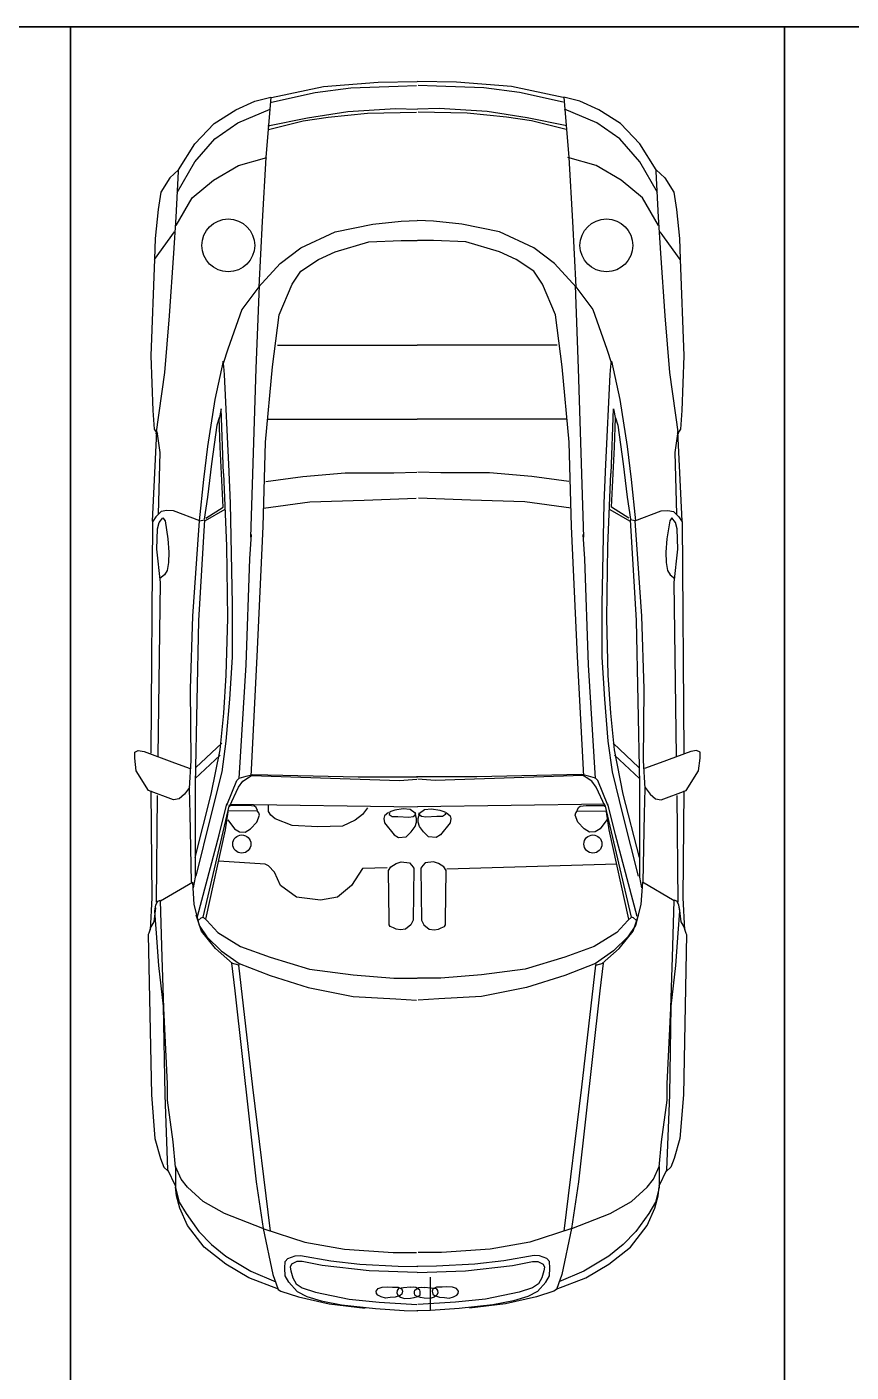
# Model space of a CAD drawing. Header units: inches. Extents: x 484217 to 497210, y -26946 to -21493.
# Drawn here: x 491465 to 491580.7, y -22547.2 to -22358.3 of the extents above; entities that cross this region are included whole.
import ezdxf

# ---------------------------------------------------------------- set-up
doc = ezdxf.new("R2010")
doc.units = ezdxf.units.IN
doc.header["$LTSCALE"] = 20
doc.header["$MEASUREMENT"] = 0
doc.layers.add('ceco.net 93', color=161, linetype='Continuous')
doc.layers.add('Parking', color=7, linetype='Continuous')

msp = doc.modelspace()

# ---------------------------------------------------------------- linework, layer by layer
at = {"layer": 'ceco.net 93'}
for p, q in [((491499.34, -22368.2), (491506.61, -22366.68)), ((491505.47, -22367.5), (491510.47, -22366.87)), ((491506.61, -22366.68), (491514.33, -22366.04)), ((491510.47, -22366.87), (491517.11, -22366.61)), ((491514.33, -22366.04), (491519.77, -22365.98)), ((491517.11, -22366.61), (491519.71, -22366.55)), ((491525.3, -22366.04), (491519.86, -22365.98)), ((491522.52, -22366.61), (491519.92, -22366.55)), ((491529.16, -22366.87), (491522.52, -22366.61)), ((491533.02, -22366.68), (491525.3, -22366.04)), ((491534.16, -22367.5), (491529.16, -22366.87)), ((491540.29, -22368.2), (491533.02, -22366.68)), ((491494.3, -22369.94), (491497, -22368.74)), ((491497, -22368.74), (491499.23, -22368.18)), ((491499.23, -22368.18), (491498.51, -22376.63)), ((491499.34, -22368.89), (491505.47, -22367.5)), ((491540.29, -22368.89), (491534.16, -22367.5)), ((491542.63, -22368.74), (491540.4, -22368.18)), ((491540.4, -22368.18), (491541.11, -22376.63)), ((491545.33, -22369.94), (491542.63, -22368.74)), ((491491.27, -22371.85), (491494.3, -22369.94)), ((491494.61, -22371.77), (491499.15, -22369.86)), ((491504.4, -22371.05), (491510.03, -22370.16)), ((491507.31, -22370.98), (491512.81, -22370.41)), ((491510.03, -22370.16), (491516.73, -22369.78)), ((491512.81, -22370.41), (491519.71, -22370.29)), ((491516.73, -22369.78), (491519.77, -22369.84)), ((491522.9, -22369.78), (491519.86, -22369.84)), ((491526.82, -22370.41), (491519.92, -22370.29)), ((491529.6, -22370.16), (491522.9, -22369.78)), ((491532.32, -22370.98), (491526.82, -22370.41)), ((491535.23, -22371.05), (491529.6, -22370.16)), ((491545.01, -22371.77), (491540.48, -22369.86)), ((491548.36, -22371.85), (491545.33, -22369.94)), ((491488.57, -22374.72), (491491.27, -22371.85)), ((491491.35, -22374), (491494.61, -22371.77)), ((491498.83, -22372.19), (491504.4, -22371.05)), ((491498.9, -22372.69), (491503.77, -22371.49)), ((491503.77, -22371.49), (491507.31, -22370.98)), ((491535.86, -22371.49), (491532.32, -22370.98)), ((491540.8, -22372.19), (491535.23, -22371.05)), ((491540.73, -22372.69), (491535.86, -22371.49)), ((491548.28, -22374), (491545.01, -22371.77)), ((491551.06, -22374.72), (491548.36, -22371.85)), ((491486.26, -22378.38), (491488.57, -22374.72)), ((491488.57, -22377.27), (491491.35, -22374)), ((491551.06, -22377.27), (491548.28, -22374)), ((491553.37, -22378.38), (491551.06, -22374.72)), ((491494.69, -22377.75), (491498.67, -22376.63)), ((491498.51, -22376.63), (491498.04, -22385.64)), ((491544.94, -22377.75), (491540.96, -22376.63)), ((491541.11, -22376.63), (491541.59, -22385.64)), ((491486.26, -22378.38), (491485.06, -22379.5)), ((491486.1, -22381.57), (491488.57, -22377.27)), ((491486.26, -22378.62), (491486.26, -22378.38)), ((491491.19, -22379.82), (491494.69, -22377.75)), ((491548.44, -22379.82), (491544.94, -22377.75)), ((491553.53, -22381.57), (491551.06, -22377.27)), ((491553.37, -22378.38), (491554.57, -22379.5)), ((491553.37, -22378.62), (491553.37, -22378.38)), ((491485.06, -22379.5), (491483.79, -22381.49)), ((491485.94, -22385), (491486.26, -22378.62)), ((491488.17, -22382.29), (491491.19, -22379.82)), ((491551.46, -22382.29), (491548.44, -22379.82)), ((491553.69, -22385), (491553.37, -22378.62)), ((491554.57, -22379.5), (491555.84, -22381.49)), ((491483.79, -22381.49), (491483.39, -22383.96)), ((491485.94, -22386.19), (491488.17, -22382.29)), ((491553.69, -22386.19), (491551.46, -22382.29)), ((491555.84, -22381.49), (491556.24, -22383.96)), ((491483.39, -22383.96), (491482.99, -22388.03)), ((491556.24, -22383.96), (491556.64, -22388.03)), ((491485.62, -22390.1), (491485.94, -22385)), ((491498.04, -22385.64), (491497.56, -22394.8)), ((491508.27, -22387.09), (491513.54, -22386.01)), ((491513.54, -22386.01), (491517.53, -22385.58)), ((491517.53, -22385.58), (491519.78, -22385.48)), ((491522.1, -22385.58), (491519.84, -22385.48)), ((491526.08, -22386.01), (491522.1, -22385.58)), ((491531.36, -22387.09), (491526.08, -22386.01)), ((491541.59, -22385.64), (491542.07, -22394.8)), ((491554.01, -22390.1), (491553.69, -22385)), ((491482.91, -22390.98), (491485.7, -22387.07)), ((491503.43, -22389.35), (491508.27, -22387.09)), ((491536.2, -22389.35), (491531.36, -22387.09)), ((491556.72, -22390.98), (491553.93, -22387.07)), ((491482.99, -22388.03), (491482.91, -22390.9)), ((491500.53, -22391.51), (491503.43, -22389.35)), ((491508.27, -22389.89), (491513.01, -22388.49)), ((491513.01, -22388.49), (491517.53, -22388.28)), ((491517.53, -22388.28), (491519.78, -22388.28)), ((491522.1, -22388.28), (491519.84, -22388.28)), ((491526.62, -22388.49), (491522.1, -22388.28)), ((491531.36, -22389.89), (491526.62, -22388.49)), ((491539.1, -22391.51), (491536.2, -22389.35)), ((491556.64, -22388.03), (491556.72, -22390.9)), ((491482.91, -22390.9), (491482.36, -22404.52)), ((491484.98, -22398.86), (491485.62, -22390.1)), ((491497.51, -22394.85), (491500.53, -22391.51)), ((491503.43, -22392.59), (491505.91, -22390.97)), ((491505.91, -22390.97), (491508.27, -22389.89)), ((491533.72, -22390.97), (491531.36, -22389.89)), ((491536.2, -22392.59), (491533.72, -22390.97)), ((491542.12, -22394.85), (491539.1, -22391.51)), ((491554.65, -22398.86), (491554.01, -22390.1)), ((491556.72, -22390.9), (491557.27, -22404.52)), ((491502.25, -22394.42), (491503.43, -22392.59)), ((491537.38, -22394.42), (491536.2, -22392.59)), ((491497.56, -22394.8), (491495.17, -22397.99)), ((491497.19, -22406.26), (491497.62, -22394.63)), ((491500.42, -22398.72), (491502.25, -22394.42)), ((491539.21, -22398.72), (491537.38, -22394.42)), ((491542.44, -22406.26), (491542.01, -22394.63)), ((491542.07, -22394.8), (491544.46, -22397.99)), ((491484.35, -22406.83), (491484.98, -22398.86)), ((491495.17, -22397.99), (491493.18, -22403.57)), ((491499.45, -22406.05), (491500.42, -22398.72)), ((491540.18, -22406.05), (491539.21, -22398.72)), ((491544.46, -22397.99), (491546.45, -22403.57)), ((491555.28, -22406.83), (491554.65, -22398.86)), ((491500.17, -22403.02), (491519.81, -22403.02)), ((491539.46, -22403.02), (491519.81, -22403.02)), ((491482.36, -22404.52), (491482.68, -22412.17)), ((491493.18, -22403.57), (491492.55, -22405.56)), ((491546.45, -22403.57), (491547.08, -22405.56)), ((491557.27, -22404.52), (491556.95, -22412.17)), ((491483.15, -22415.52), (491484.35, -22406.83)), ((491492.56, -22405.26), (491491.35, -22410.63)), ((491492.65, -22406), (491492.56, -22405.26)), ((491492.73, -22407.13), (491492.65, -22406)), ((491496.44, -22429.96), (491497.19, -22406.26)), ((491498.48, -22416.61), (491499.45, -22406.05)), ((491541.15, -22416.61), (491540.18, -22406.05)), ((491543.19, -22429.96), (491542.44, -22406.26)), ((491546.9, -22407.13), (491546.98, -22406)), ((491546.98, -22406), (491547.07, -22405.26)), ((491547.07, -22405.26), (491548.28, -22410.63)), ((491556.48, -22415.52), (491555.28, -22406.83)), ((491493.34, -22419.74), (491492.73, -22407.13)), ((491546.29, -22419.74), (491546.9, -22407.13)), ((491491.35, -22410.63), (491490.33, -22417.22)), ((491548.28, -22410.63), (491549.3, -22417.22)), ((491482.68, -22412.17), (491482.83, -22414.8)), ((491492.24, -22411.93), (491491.96, -22413.39)), ((491492.6, -22421.04), (491492.24, -22411.93)), ((491547.02, -22421.04), (491547.39, -22411.93)), ((491547.39, -22411.93), (491547.67, -22413.39)), ((491556.95, -22412.17), (491556.79, -22414.8)), ((491491.63, -22414.25), (491490.9, -22419.69)), ((491491.96, -22413.19), (491491.63, -22414.25)), ((491492.12, -22417.34), (491491.96, -22413.19)), ((491498.78, -22413.37), (491519.81, -22413.37)), ((491540.84, -22413.37), (491519.81, -22413.37)), ((491547.51, -22417.34), (491547.67, -22413.19)), ((491547.67, -22413.19), (491548, -22414.25)), ((491548, -22414.25), (491548.73, -22419.69)), ((491482.6, -22427.71), (491483.23, -22415.12)), ((491482.83, -22414.8), (491483.31, -22415.52)), ((491483.23, -22415.12), (491483.63, -22418.07)), ((491556.4, -22415.12), (491556, -22418.07)), ((491556.79, -22414.8), (491556.32, -22415.52)), ((491557.03, -22427.71), (491556.4, -22415.12)), ((491483.63, -22418.07), (491483.39, -22426.76)), ((491490.33, -22417.22), (491489.76, -22421.89)), ((491492.56, -22425.75), (491492.12, -22417.34)), ((491498.16, -22428.45), (491498.48, -22416.61)), ((491541.47, -22428.45), (491541.15, -22416.61)), ((491547.07, -22425.75), (491547.51, -22417.34)), ((491549.3, -22417.22), (491549.87, -22421.89)), ((491556, -22418.07), (491556.24, -22426.76)), ((491490.9, -22419.69), (491490.33, -22424.33)), ((491493.57, -22425.19), (491493.35, -22419.73)), ((491546.06, -22425.19), (491546.28, -22419.73)), ((491548.73, -22419.69), (491549.3, -22424.33)), ((491489.76, -22421.89), (491489.15, -22427.66)), ((491493.06, -22431.24), (491492.62, -22421.04)), ((491498.53, -22422.15), (491503.71, -22421.44)), ((491503.71, -22421.44), (491509.7, -22420.93)), ((491509.7, -22420.93), (491516.51, -22420.93)), ((491516.51, -22420.93), (491519.76, -22420.83)), ((491523.12, -22420.93), (491519.87, -22420.83)), ((491529.93, -22420.93), (491523.12, -22420.93)), ((491535.92, -22421.44), (491529.93, -22420.93)), ((491541.1, -22422.15), (491535.92, -22421.44)), ((491546.57, -22431.24), (491547.01, -22421.04)), ((491549.87, -22421.89), (491550.48, -22427.66)), ((491490.33, -22424.33), (491489.88, -22427.46)), ((491490.09, -22427.3), (491492.56, -22425.75)), ((491493.86, -22439.39), (491493.57, -22425.19)), ((491498.22, -22425.91), (491504.72, -22425)), ((491504.72, -22425), (491512.34, -22424.79)), ((491512.34, -22424.79), (491519.65, -22424.49)), ((491527.29, -22424.79), (491519.97, -22424.49)), ((491534.9, -22425), (491527.29, -22424.79)), ((491541.4, -22425.91), (491534.9, -22425)), ((491545.77, -22439.39), (491546.06, -22425.19)), ((491549.54, -22427.3), (491547.07, -22425.75)), ((491549.3, -22424.33), (491549.74, -22427.46)), ((491483.08, -22427.09), (491482.6, -22427.82)), ((491483.48, -22426.69), (491483.08, -22427.09)), ((491483.81, -22426.37), (491483.48, -22426.69)), ((491483.56, -22427.9), (491484.05, -22427.26)), ((491484.61, -22426.21), (491483.81, -22426.37)), ((491484.05, -22427.26), (491484.37, -22427.66)), ((491485.57, -22426.29), (491484.61, -22426.21)), ((491489.25, -22427.66), (491485.57, -22426.29)), ((491489.93, -22427.52), (491489.06, -22441.65)), ((491489.2, -22427.67), (491489.93, -22427.52)), ((491492.77, -22426.07), (491490, -22427.67)), ((491546.86, -22426.07), (491549.63, -22427.67)), ((491550.43, -22427.67), (491549.7, -22427.52)), ((491549.7, -22427.52), (491550.57, -22441.65)), ((491550.37, -22427.66), (491554.06, -22426.29)), ((491554.06, -22426.29), (491555.02, -22426.21)), ((491555.02, -22426.21), (491555.82, -22426.37)), ((491555.58, -22427.26), (491555.26, -22427.66)), ((491556.06, -22427.9), (491555.58, -22427.26)), ((491555.82, -22426.37), (491556.14, -22426.69)), ((491556.14, -22426.69), (491556.55, -22427.09)), ((491556.55, -22427.09), (491557.03, -22427.82)), ((491482.6, -22427.82), (491482.36, -22460.31)), ((491483.24, -22431.67), (491483.32, -22428.78)), ((491483.32, -22428.78), (491483.56, -22427.9)), ((491484.37, -22427.66), (491484.77, -22430.22)), ((491488.98, -22431.02), (491489.2, -22427.67)), ((491497.32, -22446.75), (491498.18, -22428.48)), ((491542.31, -22446.75), (491541.45, -22428.48)), ((491550.65, -22431.02), (491550.43, -22427.67)), ((491555.26, -22427.66), (491554.86, -22430.22)), ((491556.3, -22428.78), (491556.06, -22427.9)), ((491556.39, -22431.67), (491556.3, -22428.78)), ((491557.03, -22427.82), (491557.27, -22460.31)), ((491484.77, -22430.22), (491484.93, -22432.07)), ((491488.26, -22441.07), (491488.98, -22431.02)), ((491493.2, -22441.36), (491493.06, -22431.24)), ((491496.27, -22433), (491496.53, -22429.61)), ((491543.36, -22433), (491543.1, -22429.61)), ((491546.43, -22441.36), (491546.57, -22431.24)), ((491551.37, -22441.07), (491550.65, -22431.02)), ((491554.86, -22430.22), (491554.7, -22432.07)), ((491483.73, -22436.32), (491483.24, -22431.67)), ((491484.93, -22432.07), (491484.85, -22433.51)), ((491495.75, -22447.88), (491496.27, -22433)), ((491543.88, -22447.88), (491543.36, -22433)), ((491554.7, -22432.07), (491554.78, -22433.51)), ((491555.9, -22436.32), (491556.39, -22431.67)), ((491484.69, -22434.64), (491484.29, -22435.28)), ((491484.85, -22433.51), (491484.69, -22434.64)), ((491554.78, -22433.51), (491554.94, -22434.64)), ((491554.94, -22434.64), (491555.34, -22435.28)), ((491483.4, -22460.71), (491483.73, -22436.32)), ((491484.29, -22435.28), (491483.64, -22435.76)), ((491555.34, -22435.28), (491555.98, -22435.76)), ((491556.22, -22460.71), (491555.9, -22436.32)), ((491493.86, -22446.82), (491493.86, -22439.39)), ((491545.77, -22446.82), (491545.77, -22439.39)), ((491487.96, -22451.27), (491488.26, -22441.07)), ((491489.06, -22441.65), (491488.84, -22453.02)), ((491492.98, -22449.37), (491493.2, -22441.36)), ((491546.64, -22449.37), (491546.43, -22441.36)), ((491550.57, -22441.65), (491550.79, -22453.02)), ((491551.66, -22451.27), (491551.37, -22441.07)), ((491493.49, -22452.72), (491493.86, -22446.82)), ((491494.8, -22463.88), (491495.75, -22447.88)), ((491496.45, -22463.54), (491497.32, -22446.75)), ((491543.18, -22463.54), (491542.31, -22446.75)), ((491544.83, -22463.88), (491543.88, -22447.88)), ((491546.14, -22452.72), (491545.77, -22446.82)), ((491492.62, -22454.69), (491492.98, -22449.37)), ((491547.01, -22454.69), (491546.64, -22449.37)), ((491488.04, -22461.32), (491487.96, -22451.27)), ((491551.59, -22461.32), (491551.66, -22451.27)), ((491488.84, -22453.02), (491488.62, -22464.6)), ((491492.98, -22458.62), (491493.49, -22452.72)), ((491546.64, -22458.62), (491546.14, -22452.72)), ((491550.79, -22453.02), (491551.01, -22464.6)), ((491492.11, -22459.86), (491492.62, -22454.69)), ((491547.52, -22459.86), (491547.01, -22454.69)), ((491488.69, -22462.34), (491492.33, -22458.92)), ((491492.4, -22462.92), (491492.98, -22458.62)), ((491547.23, -22462.92), (491546.64, -22458.62)), ((491550.94, -22462.34), (491547.3, -22458.92)), ((491480.11, -22460.15), (491480.62, -22459.93)), ((491480.11, -22461.03), (491480.11, -22460.15)), ((491480.33, -22462.78), (491480.11, -22461.03)), ((491480.62, -22459.93), (491481.42, -22460.08)), ((491481.42, -22460.08), (491485.71, -22461.68)), ((491487.82, -22465.25), (491488.04, -22461.32)), ((491488.62, -22463.87), (491492.11, -22460.59)), ((491490.87, -22466.05), (491492.11, -22459.86)), ((491548.75, -22466.05), (491547.52, -22459.86)), ((491551.01, -22463.87), (491547.52, -22460.59)), ((491551.81, -22465.25), (491551.59, -22461.32)), ((491558.21, -22460.08), (491553.92, -22461.68)), ((491559.01, -22459.93), (491558.21, -22460.08)), ((491559.52, -22460.15), (491559.01, -22459.93)), ((491559.3, -22462.78), (491559.52, -22461.03)), ((491559.52, -22461.03), (491559.52, -22460.15)), ((491482.07, -22465.54), (491480.33, -22462.78)), ((491485.71, -22461.68), (491487.89, -22462.48)), ((491490.87, -22469.04), (491492.4, -22462.92)), ((491494.8, -22463.8), (491495.75, -22463.54)), ((491495.75, -22463.54), (491496.71, -22463.28)), ((491496.1, -22463.71), (491496.53, -22463.45)), ((491496.53, -22463.45), (491517.3, -22464.15)), ((491496.71, -22463.28), (491511.48, -22463.62)), ((491543.1, -22463.45), (491522.33, -22464.15)), ((491542.92, -22463.28), (491528.15, -22463.62)), ((491543.88, -22463.54), (491542.92, -22463.28)), ((491543.53, -22463.71), (491543.1, -22463.45)), ((491544.83, -22463.8), (491543.88, -22463.54)), ((491548.75, -22469.04), (491547.23, -22462.92)), ((491553.92, -22461.68), (491551.74, -22462.48)), ((491557.56, -22465.54), (491559.3, -22462.78)), ((491487.82, -22465.11), (491487.09, -22466.05)), ((491487.89, -22468.82), (491487.82, -22465.25)), ((491488.62, -22464.6), (491488.62, -22477.71)), ((491493.06, -22467.63), (491494.45, -22464.15)), ((491493.41, -22467.8), (491494.71, -22465.1)), ((491494.45, -22464.15), (491494.8, -22463.8)), ((491494.71, -22465.1), (491495.32, -22464.23)), ((491495.32, -22464.23), (491496.1, -22463.71)), ((491511.48, -22463.62), (491519.9, -22463.62)), ((491517.3, -22464.15), (491519.73, -22463.97)), ((491528.15, -22463.62), (491519.72, -22463.62)), ((491522.33, -22464.15), (491519.9, -22463.97)), ((491544.31, -22464.23), (491543.53, -22463.71)), ((491544.92, -22465.1), (491544.31, -22464.23)), ((491545.18, -22464.15), (491544.83, -22463.8)), ((491546.22, -22467.8), (491544.92, -22465.1)), ((491546.57, -22467.63), (491545.18, -22464.15)), ((491551.01, -22464.6), (491551.01, -22477.71)), ((491551.74, -22468.82), (491551.81, -22465.25)), ((491551.81, -22465.11), (491552.54, -22466.05)), ((491485.56, -22466.85), (491482.07, -22465.54)), ((491482.36, -22465.61), (491482.52, -22480.61)), ((491483.16, -22481.25), (491483.32, -22466.25)), ((491486.36, -22466.71), (491485.56, -22466.85)), ((491487.09, -22466.05), (491486.36, -22466.71)), ((491488.62, -22474.94), (491490.87, -22466.05)), ((491551.01, -22474.94), (491548.75, -22466.05)), ((491552.54, -22466.05), (491553.27, -22466.71)), ((491553.27, -22466.71), (491554.07, -22466.85)), ((491554.07, -22466.85), (491557.56, -22465.54)), ((491556.47, -22481.25), (491556.3, -22466.25)), ((491557.27, -22465.61), (491557.11, -22480.61)), ((491488.11, -22478.44), (491487.89, -22468.82)), ((491488.77, -22477.56), (491490.87, -22469.04)), ((491489.75, -22483.33), (491493.41, -22467.58)), ((491491.98, -22471.79), (491493.06, -22467.41)), ((491492.88, -22471.07), (491493.23, -22468.57)), ((491497.35, -22468.44), (491493.26, -22468.39)), ((491493.6, -22467.66), (491493.46, -22467.76)), ((491493.5, -22467.49), (491519.77, -22467.85)), ((491496.09, -22467.66), (491493.6, -22467.66)), ((491496.92, -22467.76), (491496.09, -22467.66)), ((491497.16, -22467.95), (491496.92, -22467.76)), ((491497.35, -22468.34), (491497.16, -22467.95)), ((491497.26, -22470), (491497.65, -22469.02)), ((491497.55, -22468.68), (491497.35, -22468.44)), ((491497.65, -22469.02), (491497.55, -22468.68)), ((491498.93, -22467.88), (491498.93, -22467.67)), ((491498.93, -22468.5), (491498.93, -22467.88)), ((491499.24, -22469.01), (491498.93, -22468.5)), ((491499.86, -22469.52), (491499.24, -22469.01)), ((491512.09, -22468.91), (491511.06, -22469.73)), ((491512.81, -22467.98), (491512.09, -22468.91)), ((491515.21, -22469.1), (491515.12, -22469.46)), ((491515.75, -22468.66), (491515.21, -22469.1)), ((491515.93, -22468.57), (491515.84, -22468.93)), ((491515.84, -22468.93), (491516.29, -22469.19)), ((491516.64, -22468.3), (491515.93, -22468.57)), ((491516.29, -22469.19), (491517.09, -22469.19)), ((491517.81, -22468.12), (491516.64, -22468.3)), ((491517.09, -22469.19), (491518.61, -22469.28)), ((491518.79, -22468.21), (491517.81, -22468.12)), ((491518.61, -22469.28), (491519.24, -22469.19)), ((491519.5, -22468.75), (491518.79, -22468.21)), ((491519.24, -22469.19), (491519.59, -22468.93)), ((491519.59, -22468.93), (491519.5, -22468.66)), ((491519.68, -22469.46), (491519.5, -22468.84)), ((491546.13, -22467.49), (491519.86, -22467.85)), ((491519.95, -22469.46), (491520.13, -22468.84)), ((491520.04, -22468.93), (491520.13, -22468.66)), ((491520.39, -22469.19), (491520.04, -22468.93)), ((491520.13, -22468.75), (491520.84, -22468.21)), ((491521.02, -22469.28), (491520.39, -22469.19)), ((491520.84, -22468.21), (491521.82, -22468.12)), ((491522.54, -22469.19), (491521.02, -22469.28)), ((491521.82, -22468.12), (491522.99, -22468.3)), ((491523.34, -22469.19), (491522.54, -22469.19)), ((491522.99, -22468.3), (491523.7, -22468.57)), ((491523.79, -22468.93), (491523.34, -22469.19)), ((491523.7, -22468.57), (491523.79, -22468.93)), ((491523.88, -22468.66), (491524.41, -22469.1)), ((491524.41, -22469.1), (491524.5, -22469.46)), ((491541.98, -22469.02), (491542.08, -22468.68)), ((491542.37, -22470), (491541.98, -22469.02)), ((491542.08, -22468.68), (491542.28, -22468.44)), ((491542.28, -22468.34), (491542.47, -22467.95)), ((491542.28, -22468.44), (491546.37, -22468.39)), ((491542.47, -22467.95), (491542.71, -22467.76)), ((491542.71, -22467.76), (491543.54, -22467.66)), ((491543.54, -22467.66), (491546.03, -22467.66)), ((491546.03, -22467.66), (491546.17, -22467.76)), ((491549.88, -22483.33), (491546.22, -22467.58)), ((491546.75, -22471.07), (491546.39, -22468.57)), ((491547.65, -22471.79), (491546.57, -22467.41)), ((491550.86, -22477.56), (491548.75, -22469.04)), ((491551.52, -22478.44), (491551.74, -22468.82)), ((491490.11, -22483.6), (491492.88, -22471.07)), ((491493.21, -22469.66), (491494.14, -22470.93)), ((491494.14, -22470.93), (491494.82, -22471.37)), ((491495.65, -22471.41), (491496.38, -22470.93)), ((491496.38, -22470.93), (491497.26, -22470)), ((491502.22, -22470.45), (491499.86, -22469.52)), ((491505.82, -22470.66), (491502.22, -22470.45)), ((491509.32, -22470.55), (491505.82, -22470.66)), ((491511.06, -22469.73), (491509.32, -22470.55)), ((491515.12, -22469.46), (491515.21, -22470.09)), ((491515.21, -22470.09), (491516.55, -22471.79)), ((491518.97, -22471.34), (491519.5, -22470.63)), ((491519.5, -22470.63), (491519.68, -22470)), ((491519.68, -22470), (491519.68, -22469.46)), ((491519.95, -22470), (491519.95, -22469.46)), ((491520.13, -22470.63), (491519.95, -22470)), ((491520.66, -22471.34), (491520.13, -22470.63)), ((491524.41, -22470.09), (491523.07, -22471.79)), ((491524.5, -22469.46), (491524.41, -22470.09)), ((491543.25, -22470.93), (491542.37, -22470)), ((491543.98, -22471.41), (491543.25, -22470.93)), ((491545.49, -22470.93), (491544.81, -22471.37)), ((491546.42, -22469.66), (491545.49, -22470.93)), ((491549.52, -22483.6), (491546.75, -22471.07)), ((491488.95, -22483.24), (491491.98, -22471.79)), ((491494.82, -22471.37), (491495.65, -22471.41)), ((491516.55, -22471.79), (491517.18, -22472.15)), ((491517.18, -22472.15), (491518.25, -22472.06)), ((491518.25, -22472.06), (491518.97, -22471.34)), ((491521.38, -22472.06), (491520.66, -22471.34)), ((491522.45, -22472.15), (491521.38, -22472.06)), ((491523.07, -22471.79), (491522.45, -22472.15)), ((491544.81, -22471.37), (491543.98, -22471.41)), ((491550.68, -22483.24), (491547.65, -22471.79)), ((491498.42, -22475.9), (491491.95, -22475.49)), ((491498.93, -22476.11), (491498.42, -22475.9)), ((491499.76, -22477.04), (491498.93, -22476.11)), ((491512.09, -22476.52), (491510.55, -22478.89)), ((491515.59, -22476.42), (491512.09, -22476.52)), ((491515.75, -22476.8), (491516.11, -22476.26)), ((491516.11, -22476.26), (491516.82, -22475.81)), ((491516.82, -22475.81), (491517.54, -22475.55)), ((491517.54, -22475.55), (491518.7, -22475.72)), ((491518.7, -22475.72), (491519.06, -22476.08)), ((491519.06, -22476.08), (491519.32, -22476.44)), ((491519.32, -22476.44), (491519.24, -22483.78)), ((491520.57, -22476.08), (491520.3, -22476.44)), ((491520.3, -22476.44), (491520.39, -22483.78)), ((491520.93, -22475.72), (491520.57, -22476.08)), ((491522.09, -22475.55), (491520.93, -22475.72)), ((491522.81, -22475.81), (491522.09, -22475.55)), ((491523.52, -22476.26), (491522.81, -22475.81)), ((491523.88, -22476.8), (491523.52, -22476.26)), ((491547.82, -22475.9), (491523.97, -22476.62)), ((491483.75, -22481.03), (491488.21, -22478.43)), ((491488.21, -22478.43), (491488.43, -22481.54)), ((491488.62, -22477.71), (491488.33, -22479.24)), ((491500.58, -22478.89), (491499.76, -22477.04)), ((491515.84, -22483.78), (491515.75, -22476.8)), ((491523.79, -22483.78), (491523.88, -22476.8)), ((491551.01, -22477.71), (491551.3, -22479.24)), ((491551.42, -22478.43), (491551.2, -22481.54)), ((491555.88, -22481.03), (491551.42, -22478.43)), ((491502.84, -22480.54), (491500.58, -22478.89)), ((491506.23, -22480.95), (491502.84, -22480.54)), ((491508.6, -22480.54), (491506.23, -22480.95)), ((491510.55, -22478.89), (491508.6, -22480.54)), ((491482.52, -22480.61), (491482.28, -22485.11)), ((491483.02, -22482.05), (491482.79, -22484.02)), ((491482.96, -22482.5), (491483.07, -22481.59)), ((491483.07, -22481.59), (491483.35, -22481.09)), ((491483.35, -22481.09), (491483.75, -22480.97)), ((491483.97, -22488.94), (491483.75, -22481.03)), ((491488.43, -22481.54), (491489.16, -22484.53)), ((491551.2, -22481.54), (491550.47, -22484.53)), ((491555.66, -22488.94), (491555.88, -22481.03)), ((491556.28, -22481.09), (491555.88, -22480.97)), ((491556.56, -22481.59), (491556.28, -22481.09)), ((491556.67, -22482.5), (491556.56, -22481.59)), ((491556.61, -22482.05), (491556.84, -22484.02)), ((491557.11, -22480.61), (491557.35, -22485.11)), ((491482.79, -22484.02), (491482.39, -22484.7)), ((491483.18, -22485.6), (491482.96, -22482.5)), ((491489.5, -22485.32), (491488.77, -22483.06)), ((491489.04, -22483.82), (491489.44, -22483.42)), ((491489.44, -22483.42), (491489.73, -22483.32)), ((491489.73, -22483.32), (491490.23, -22483.82)), ((491490.23, -22483.82), (491491.81, -22485.5)), ((491515.84, -22484.4), (491515.84, -22483.6)), ((491519.24, -22483.78), (491518.88, -22484.4)), ((491520.39, -22483.78), (491520.75, -22484.4)), ((491523.79, -22484.4), (491523.79, -22483.6)), ((491549.4, -22483.82), (491547.82, -22485.5)), ((491549.9, -22483.32), (491549.4, -22483.82)), ((491550.19, -22483.42), (491549.9, -22483.32)), ((491550.13, -22485.32), (491550.86, -22483.06)), ((491550.59, -22483.82), (491550.19, -22483.42)), ((491556.44, -22485.6), (491556.67, -22482.5)), ((491556.84, -22484.02), (491557.23, -22484.7)), ((491482.11, -22485.6), (491482, -22485.77)), ((491482, -22485.77), (491482.45, -22508.31)), ((491482.39, -22484.7), (491482.11, -22485.6)), ((491483.52, -22490.12), (491483.18, -22485.6)), ((491489.16, -22484.53), (491490.24, -22486.11)), ((491491.48, -22487.75), (491489.5, -22485.32)), ((491490.24, -22486.11), (491492.27, -22488.09)), ((491491.81, -22485.5), (491494.97, -22487.48)), ((491516.02, -22484.67), (491515.84, -22484.4)), ((491516.47, -22484.85), (491516.02, -22484.67)), ((491516.82, -22485.03), (491516.47, -22484.85)), ((491517.45, -22485.12), (491516.82, -22485.03)), ((491518.16, -22485.03), (491517.45, -22485.12)), ((491518.88, -22484.4), (491518.16, -22485.03)), ((491520.75, -22484.4), (491521.47, -22485.03)), ((491521.47, -22485.03), (491522.18, -22485.12)), ((491522.18, -22485.12), (491522.81, -22485.03)), ((491522.81, -22485.03), (491523.16, -22484.85)), ((491523.16, -22484.85), (491523.61, -22484.67)), ((491523.61, -22484.67), (491523.79, -22484.4)), ((491547.82, -22485.5), (491544.66, -22487.48)), ((491549.39, -22486.11), (491547.36, -22488.09)), ((491548.15, -22487.75), (491550.13, -22485.32)), ((491550.47, -22484.53), (491549.39, -22486.11)), ((491556.11, -22490.12), (491556.44, -22485.6)), ((491557.63, -22485.77), (491557.18, -22508.31)), ((491557.23, -22484.7), (491557.52, -22485.6)), ((491557.52, -22485.6), (491557.63, -22485.77)), ((491493.85, -22489.84), (491491.48, -22487.75)), ((491492.27, -22488.09), (491494.81, -22489.84)), ((491494.97, -22487.48), (491499.12, -22488.96)), ((491544.66, -22487.48), (491540.51, -22488.96)), ((491547.36, -22488.09), (491544.82, -22489.84)), ((491545.78, -22489.84), (491548.15, -22487.75)), ((491484.2, -22496.11), (491483.97, -22488.94)), ((491494.72, -22490.08), (491493.73, -22489.82)), ((491493.73, -22489.82), (491494.19, -22493.67)), ((491494.81, -22489.84), (491494.75, -22490.07)), ((491494.77, -22489.85), (491499.12, -22491.54)), ((491499.12, -22488.96), (491504.66, -22490.65)), ((491540.51, -22488.96), (491534.97, -22490.65)), ((491544.86, -22489.85), (491540.51, -22491.54)), ((491544.82, -22489.84), (491544.88, -22490.07)), ((491544.9, -22490.08), (491545.9, -22489.82)), ((491545.9, -22489.82), (491545.44, -22493.67)), ((491555.43, -22496.11), (491555.66, -22488.94)), ((491484.14, -22495.83), (491483.52, -22490.12)), ((491496.72, -22507.24), (491494.72, -22490.08)), ((491499.12, -22491.54), (491504.46, -22493.22)), ((491504.66, -22490.65), (491510.78, -22491.44)), ((491510.78, -22491.44), (491516.52, -22491.93)), ((491528.85, -22491.44), (491523.11, -22491.93)), ((491534.97, -22490.65), (491528.85, -22491.44)), ((491540.51, -22491.54), (491535.17, -22493.22)), ((491542.91, -22507.24), (491544.9, -22490.08)), ((491555.49, -22495.83), (491556.11, -22490.12)), ((491494.19, -22493.67), (491497.18, -22520.53)), ((491504.46, -22493.22), (491510.78, -22494.5)), ((491516.52, -22491.93), (491519.78, -22491.93)), ((491523.11, -22491.93), (491519.85, -22491.93)), ((491535.17, -22493.22), (491528.85, -22494.5)), ((491545.44, -22493.67), (491542.45, -22520.53)), ((491510.78, -22494.5), (491516.81, -22494.8)), ((491516.81, -22494.8), (491519.68, -22495)), ((491522.82, -22494.8), (491519.95, -22495)), ((491528.85, -22494.5), (491522.82, -22494.8)), ((491484.37, -22508.31), (491484.14, -22495.83)), ((491484.71, -22506.73), (491484.2, -22496.11)), ((491554.92, -22506.73), (491555.43, -22496.11)), ((491555.26, -22508.31), (491555.49, -22495.83)), ((491484.71, -22509.04), (491484.71, -22506.73)), ((491554.92, -22509.04), (491554.92, -22506.73)), ((491482.45, -22508.31), (491482.96, -22514.41)), ((491484.76, -22518.81), (491484.37, -22508.31)), ((491499.17, -22527.45), (491496.72, -22507.24)), ((491540.46, -22527.45), (491542.91, -22507.24)), ((491554.87, -22518.81), (491555.26, -22508.31)), ((491557.18, -22508.31), (491556.67, -22514.41)), ((491485.5, -22514.92), (491484.71, -22509.04)), ((491554.13, -22514.92), (491554.92, -22509.04)), ((491482.96, -22514.41), (491483.75, -22517.23)), ((491556.67, -22514.41), (491555.88, -22517.23)), ((491485.84, -22518.47), (491485.5, -22514.92)), ((491553.79, -22518.47), (491554.13, -22514.92)), ((491483.75, -22517.23), (491484.2, -22518.47)), ((491555.88, -22517.23), (491555.43, -22518.47)), ((491484.2, -22518.47), (491484.82, -22519.04)), ((491485.84, -22521.07), (491484.76, -22518.81)), ((491485.84, -22518.36), (491485.84, -22521.33)), ((491486.64, -22520.12), (491485.84, -22518.36)), ((491487.52, -22521.26), (491486.64, -22520.12)), ((491552.11, -22521.26), (491552.98, -22520.12)), ((491552.98, -22520.12), (491553.79, -22518.36)), ((491553.79, -22518.36), (491553.79, -22521.33)), ((491553.79, -22521.07), (491554.87, -22518.81)), ((491555.43, -22518.47), (491554.81, -22519.04)), ((491485.97, -22522.48), (491485.84, -22521.2)), ((491485.84, -22521.33), (491486.38, -22523.36)), ((491489.75, -22523.29), (491487.52, -22521.26)), ((491497.18, -22520.53), (491498.18, -22527.05)), ((491542.45, -22520.53), (491541.45, -22527.05)), ((491549.88, -22523.29), (491552.11, -22521.26)), ((491553.79, -22521.33), (491553.25, -22523.36)), ((491553.66, -22522.48), (491553.79, -22521.2)), ((491486.44, -22524.23), (491485.97, -22522.48)), ((491486.38, -22523.36), (491487.32, -22524.98)), ((491492.71, -22524.98), (491489.75, -22523.29)), ((491546.92, -22524.98), (491549.88, -22523.29)), ((491553.25, -22523.36), (491552.31, -22524.98)), ((491553.19, -22524.23), (491553.66, -22522.48)), ((491487.52, -22526.66), (491486.44, -22524.23)), ((491487.32, -22524.98), (491489.14, -22527.47)), ((491498.1, -22527.07), (491492.71, -22524.98)), ((491541.52, -22527.07), (491546.92, -22524.98)), ((491552.31, -22524.98), (491550.49, -22527.47)), ((491552.11, -22526.66), (491553.19, -22524.23)), ((491489.88, -22529.7), (491487.52, -22526.66)), ((491489.14, -22527.47), (491490.89, -22529.3)), ((491498.18, -22527.07), (491499.52, -22533.55)), ((491498.26, -22527.14), (491503.99, -22529)), ((491541.37, -22527.14), (491535.64, -22529)), ((491541.45, -22527.07), (491540.11, -22533.55)), ((491550.49, -22527.47), (491548.74, -22529.3)), ((491549.75, -22529.7), (491552.11, -22526.66)), ((491490.89, -22529.3), (491492.91, -22530.98)), ((491503.99, -22529), (491509.57, -22529.97)), ((491535.64, -22529), (491530.06, -22529.97)), ((491548.74, -22529.3), (491546.72, -22530.98)), ((491492.91, -22532.06), (491489.88, -22529.7)), ((491492.91, -22530.98), (491496.42, -22533.07)), ((491501.25, -22531.72), (491501.64, -22531.27)), ((491501.64, -22531.27), (491502.66, -22530.93)), ((491502.66, -22530.93), (491503.4, -22530.87)), ((491503.4, -22530.87), (491507.65, -22531.61)), ((491509.57, -22529.97), (491516.42, -22530.42)), ((491516.42, -22530.42), (491519.69, -22530.42)), ((491523.21, -22530.42), (491519.93, -22530.42)), ((491530.06, -22529.97), (491523.21, -22530.42)), ((491536.23, -22530.87), (491531.98, -22531.61)), ((491536.96, -22530.93), (491536.23, -22530.87)), ((491537.99, -22531.27), (491536.96, -22530.93)), ((491538.38, -22531.72), (491537.99, -22531.27)), ((491546.72, -22530.98), (491543.21, -22533.07)), ((491546.72, -22532.06), (491549.75, -22529.7)), ((491496.15, -22534.02), (491492.91, -22532.06)), ((491496.42, -22533.07), (491499.93, -22534.56)), ((491501.19, -22532.63), (491501.25, -22531.72)), ((491501.25, -22533.71), (491501.19, -22532.63)), ((491502.15, -22532.06), (491501.93, -22532.51)), ((491501.93, -22532.51), (491502.04, -22533.03)), ((491502.04, -22533.03), (491502.32, -22533.99)), ((491502.89, -22531.72), (491502.15, -22532.06)), ((491503.63, -22531.72), (491502.89, -22531.72)), ((491506.46, -22532.29), (491503.63, -22531.72)), ((491513.04, -22533.03), (491506.46, -22532.29)), ((491507.65, -22531.61), (491511.74, -22532.06)), ((491511.74, -22532.06), (491517.12, -22532.34)), ((491519.79, -22533.25), (491513.04, -22533.03)), ((491517.12, -22532.34), (491519.9, -22532.4)), ((491522.51, -22532.34), (491519.73, -22532.4)), ((491519.84, -22533.25), (491526.59, -22533.03)), ((491527.89, -22532.06), (491522.51, -22532.34)), ((491526.59, -22533.03), (491533.17, -22532.29)), ((491531.98, -22531.61), (491527.89, -22532.06)), ((491533.17, -22532.29), (491536, -22531.72)), ((491536, -22531.72), (491536.74, -22531.72)), ((491536.74, -22531.72), (491537.48, -22532.06)), ((491537.59, -22533.03), (491537.31, -22533.99)), ((491537.48, -22532.06), (491537.7, -22532.51)), ((491537.7, -22532.51), (491537.59, -22533.03)), ((491538.44, -22532.63), (491538.38, -22531.72)), ((491538.38, -22533.71), (491538.44, -22532.63)), ((491543.21, -22533.07), (491539.7, -22534.56)), ((491543.48, -22534.02), (491546.72, -22532.06)), ((491500.33, -22535.57), (491496.15, -22534.02)), ((491499.52, -22533.55), (491500.27, -22535.64)), ((491501.76, -22534.62), (491501.25, -22533.71)), ((491502.95, -22535.92), (491501.76, -22534.62)), ((491502.32, -22533.99), (491502.78, -22534.84)), ((491502.78, -22534.84), (491503.63, -22535.41)), ((491514.33, -22535.52), (491514.87, -22535.29)), ((491514.87, -22535.29), (491515.67, -22535.25)), ((491515.67, -22535.25), (491516.32, -22535.29)), ((491516.32, -22535.29), (491517.13, -22535.32)), ((491517.13, -22535.32), (491517.7, -22535.59)), ((491518.85, -22535.32), (491517.89, -22535.4)), ((491519.23, -22535.32), (491518.85, -22535.36)), ((491519.62, -22535.36), (491519.23, -22535.32)), ((491520.01, -22535.36), (491520.4, -22535.32)), ((491520.4, -22535.32), (491520.78, -22535.36)), ((491520.78, -22535.32), (491521.74, -22535.4)), ((491521.66, -22538.59), (491521.66, -22533.93)), ((491522.5, -22535.32), (491521.93, -22535.59)), ((491523.31, -22535.29), (491522.5, -22535.32)), ((491523.96, -22535.25), (491523.31, -22535.29)), ((491524.76, -22535.29), (491523.96, -22535.25)), ((491525.3, -22535.52), (491524.76, -22535.29)), ((491536.85, -22534.84), (491536, -22535.41)), ((491536.68, -22535.92), (491537.87, -22534.62)), ((491537.31, -22533.99), (491536.85, -22534.84)), ((491537.87, -22534.62), (491538.38, -22533.71)), ((491539.3, -22535.57), (491543.48, -22534.02)), ((491540.11, -22533.55), (491539.36, -22535.64)), ((491500.27, -22535.64), (491500.64, -22535.86)), ((491500.64, -22535.86), (491503.1, -22536.68)), ((491502.95, -22535.92), (491504.31, -22536.6)), ((491503.1, -22536.68), (491507.41, -22537.65)), ((491503.63, -22535.41), (491505.5, -22536.03)), ((491504.31, -22536.6), (491506.29, -22537.23)), ((491505.5, -22536.03), (491510.26, -22537)), ((491506.29, -22537.23), (491509.18, -22537.79)), ((491510.26, -22537), (491514.46, -22537.4)), ((491514.03, -22535.86), (491514.33, -22535.52)), ((491514.1, -22536.21), (491514.03, -22535.86)), ((491514.26, -22536.44), (491514.1, -22536.21)), ((491514.72, -22536.67), (491514.26, -22536.44)), ((491515.33, -22536.86), (491514.72, -22536.67)), ((491515.98, -22536.78), (491515.33, -22536.86)), ((491516.71, -22536.7), (491515.98, -22536.78)), ((491517.4, -22536.47), (491516.71, -22536.7)), ((491516.97, -22535.78), (491516.94, -22536.09)), ((491516.94, -22536.09), (491517.09, -22536.44)), ((491517.17, -22535.52), (491516.97, -22535.78)), ((491517.09, -22536.44), (491517.43, -22536.7)), ((491517.89, -22535.4), (491517.17, -22535.52)), ((491517.62, -22536.28), (491517.4, -22536.47)), ((491517.43, -22536.7), (491518.01, -22536.9)), ((491517.74, -22535.86), (491517.62, -22536.28)), ((491517.66, -22535.59), (491517.74, -22535.86)), ((491518.01, -22536.9), (491518.85, -22536.86)), ((491518.85, -22536.86), (491519.39, -22536.74)), ((491519.39, -22536.74), (491519.85, -22536.63)), ((491519.4, -22535.9), (491519.48, -22535.71)), ((491519.4, -22536.17), (491519.4, -22535.9)), ((491519.44, -22536.44), (491519.4, -22536.17)), ((491519.78, -22536.63), (491519.44, -22536.44)), ((491519.48, -22535.71), (491519.78, -22535.52)), ((491519.85, -22535.52), (491519.62, -22535.36)), ((491519.78, -22535.52), (491520.01, -22535.36)), ((491520.24, -22536.74), (491519.78, -22536.63)), ((491520.15, -22535.71), (491519.85, -22535.52)), ((491519.85, -22536.63), (491520.19, -22536.44)), ((491520.23, -22535.9), (491520.15, -22535.71)), ((491520.19, -22536.44), (491520.23, -22536.17)), ((491520.23, -22536.17), (491520.23, -22535.9)), ((491520.78, -22536.86), (491520.24, -22536.74)), ((491521.62, -22536.9), (491520.78, -22536.86)), ((491522.2, -22536.7), (491521.62, -22536.9)), ((491521.74, -22535.4), (491522.46, -22535.52)), ((491521.97, -22535.59), (491521.89, -22535.86)), ((491521.89, -22535.86), (491522, -22536.28)), ((491522, -22536.28), (491522.23, -22536.47)), ((491522.54, -22536.44), (491522.2, -22536.7)), ((491522.23, -22536.47), (491522.92, -22536.7)), ((491522.46, -22535.52), (491522.66, -22535.78)), ((491522.69, -22536.09), (491522.54, -22536.44)), ((491522.66, -22535.78), (491522.69, -22536.09)), ((491522.92, -22536.7), (491523.65, -22536.78)), ((491523.65, -22536.78), (491524.3, -22536.86)), ((491524.3, -22536.86), (491524.91, -22536.67)), ((491524.91, -22536.67), (491525.37, -22536.44)), ((491529.37, -22537), (491525.17, -22537.4)), ((491525.6, -22535.86), (491525.3, -22535.52)), ((491525.37, -22536.44), (491525.53, -22536.21)), ((491525.53, -22536.21), (491525.6, -22535.86)), ((491534.13, -22536.03), (491529.37, -22537)), ((491533.34, -22537.23), (491530.44, -22537.79)), ((491536.53, -22536.68), (491532.22, -22537.65)), ((491535.32, -22536.6), (491533.34, -22537.23)), ((491536, -22535.41), (491534.13, -22536.03)), ((491536.68, -22535.92), (491535.32, -22536.6)), ((491538.99, -22535.86), (491536.53, -22536.68)), ((491539.36, -22535.64), (491538.99, -22535.86)), ((491507.41, -22537.65), (491512.47, -22538.24)), ((491509.18, -22537.79), (491513.95, -22538.31)), ((491513.95, -22538.31), (491517.97, -22538.59)), ((491514.46, -22537.4), (491519.73, -22537.74)), ((491517.97, -22538.59), (491519.9, -22538.65)), ((491521.66, -22538.59), (491519.73, -22538.65)), ((491525.17, -22537.4), (491519.9, -22537.74)), ((491525.68, -22538.31), (491521.66, -22538.59)), ((491530.44, -22537.79), (491525.68, -22538.31)), ((491532.22, -22537.65), (491527.15, -22538.24))]:
    msp.add_line(p, q, dxfattribs=at)
for centre, radius in [((491493.26, -22388.98), 3.71), ((491546.37, -22388.98), 3.71), ((491495.16, -22473.07), 1.27), ((491544.47, -22473.07), 1.27)]:
    msp.add_circle(centre, radius, dxfattribs=at)
at = {"layer": 'Parking'}
for p, q in [((491370.81, -22358.3), (491471.11, -22358.3)), ((491471.11, -22358.3), (491370.81, -22358.3)), ((491370.81, -22358.3), (491471.11, -22358.3)), ((491471.11, -22358.3), (491370.81, -22358.3)), ((491471.11, -22358.3), (491471.11, -22551.1)), ((491471.11, -22551.1), (491471.11, -22358.3)), ((491471.11, -22358.3), (491571.41, -22358.3)), ((491471.11, -22358.3), (491471.11, -22551.1)), ((491571.41, -22358.3), (491471.11, -22358.3)), ((491471.11, -22358.3), (491471.11, -22551.1)), ((491471.11, -22551.1), (491471.11, -22358.3)), ((491471.11, -22358.3), (491571.41, -22358.3)), ((491471.11, -22358.3), (491471.11, -22551.1)), ((491571.41, -22358.3), (491471.11, -22358.3)), ((491571.41, -22358.3), (491571.41, -22551.1)), ((491571.41, -22551.1), (491571.41, -22358.3)), ((491571.41, -22358.3), (491671.71, -22358.3)), ((491571.41, -22358.3), (491571.41, -22551.1)), ((491671.71, -22358.3), (491571.41, -22358.3)), ((491571.41, -22358.3), (491571.41, -22551.1)), ((491571.41, -22551.1), (491571.41, -22358.3)), ((491571.41, -22358.3), (491671.71, -22358.3)), ((491571.41, -22358.3), (491571.41, -22551.1)), ((491671.71, -22358.3), (491571.41, -22358.3))]:
    msp.add_line(p, q, dxfattribs=at)

doc.saveas('drawing.dxf')
